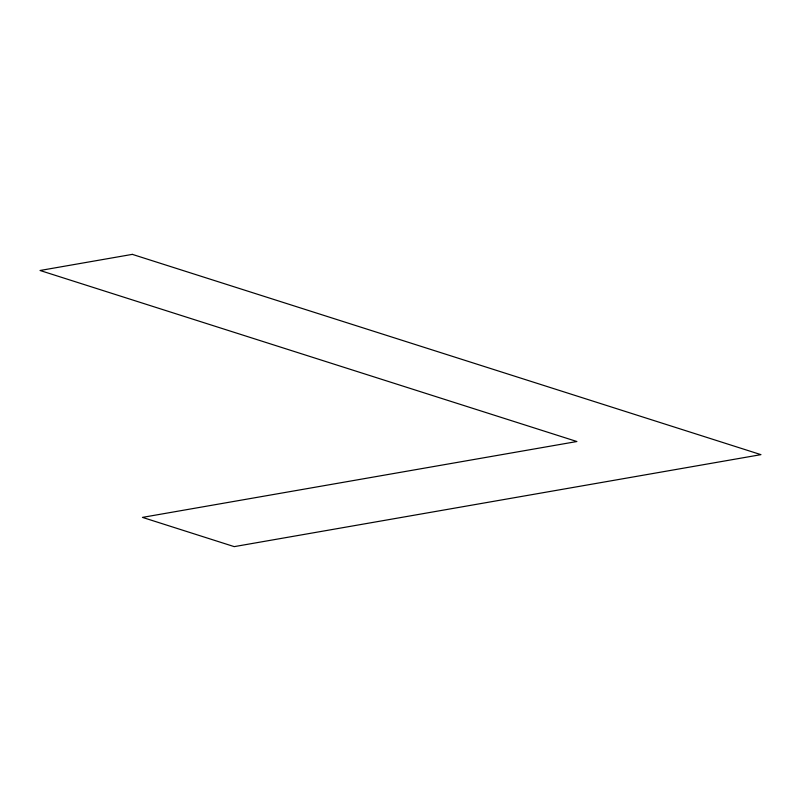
<?xml version="1.0" encoding="UTF-8"?>
<svg xmlns="http://www.w3.org/2000/svg" width="801" height="801" viewBox="0 0 801 801"><rect width="100%" height="100%" fill="white"/><g stroke="black" fill="none" stroke-linecap="round" stroke-linejoin="round"><path stroke-width="1.2" d="M132.335 254.368L40.05 270.488L576.89 441.521L142.448 517.386L234.232 546.632L760.95 454.648L132.335 254.368"/></g></svg>
